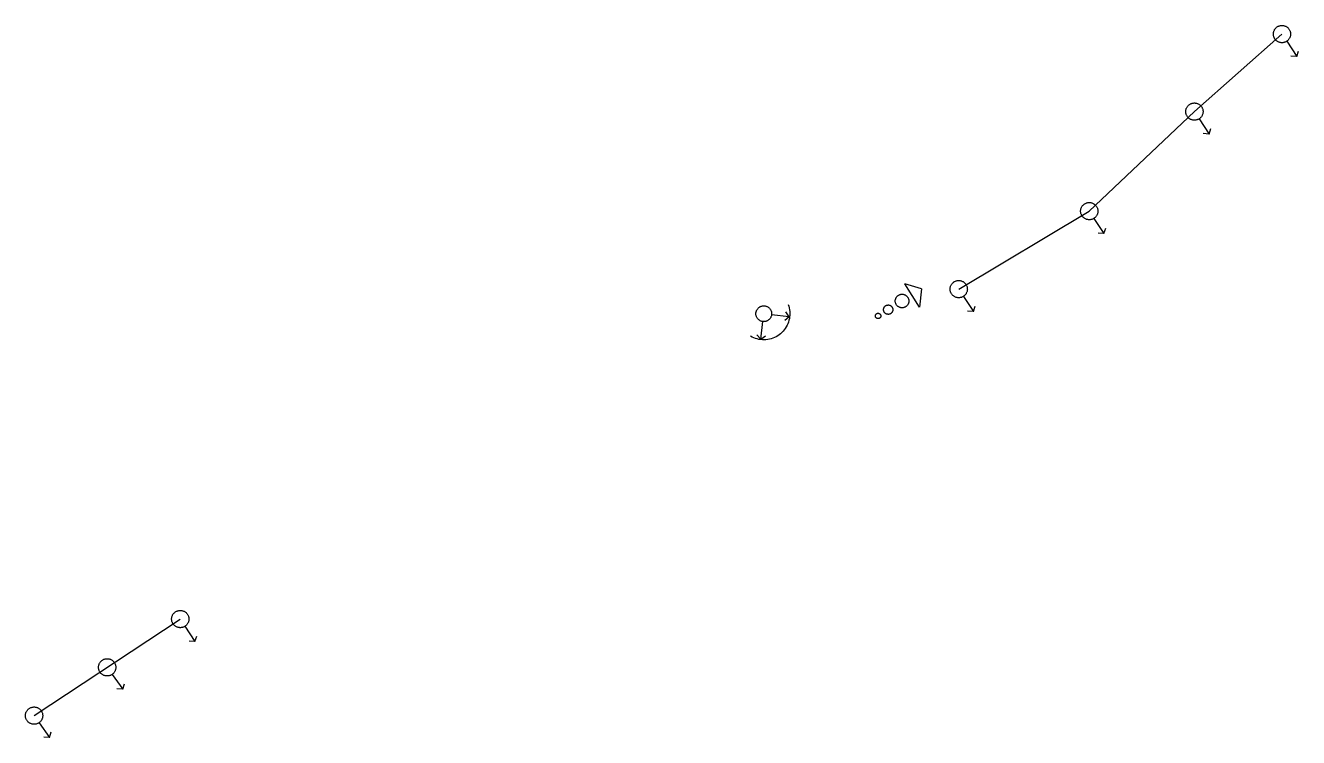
# Model space of a CAD drawing. Header units: inches. Extents: x 1390672 to 1398270, y 354915 to 360781.
# Drawn here: x 1393942.7 to 1394401.9, y 358429 to 358685.8 of the extents above; entities that cross this region are included whole.
import ezdxf

# ---------------------------------------------------------------- set-up
doc = ezdxf.new("R2010")
doc.units = ezdxf.units.IN
doc.header["$MEASUREMENT"] = 0

msp = doc.modelspace()

# ---------------------------------------------------------------- linework, layer by layer
for points in [[(1394399, 358682.7), (1394398.99, 358682.48), (1394398.97, 358682.27), (1394398.93, 358682.05), (1394398.88, 358681.84), (1394398.81, 358681.63), (1394398.73, 358681.43), (1394398.63, 358681.24), (1394398.53, 358681.05), (1394398.4, 358680.87), (1394398.27, 358680.7), (1394398.12, 358680.53), (1394397.97, 358680.38), (1394397.8, 358680.24), (1394397.63, 358680.12), (1394397.44, 358680), (1394397.25, 358679.9), (1394397.05, 358679.81), (1394396.85, 358679.74), (1394396.64, 358679.68), (1394396.42, 358679.63), (1394396.21, 358679.6), (1394395.99, 358679.58), (1394395.77, 358679.58), (1394395.56, 358679.6), (1394395.34, 358679.63), (1394395.13, 358679.68), (1394394.92, 358679.74), (1394394.72, 358679.81), (1394394.52, 358679.9), (1394394.32, 358680), (1394394.14, 358680.12), (1394393.96, 358680.24), (1394393.8, 358680.38), (1394393.64, 358680.53), (1394393.5, 358680.7), (1394393.36, 358680.87), (1394393.24, 358681.05), (1394393.13, 358681.24), (1394393.04, 358681.43), (1394392.95, 358681.63), (1394392.89, 358681.84), (1394392.83, 358682.05), (1394392.8, 358682.27), (1394392.77, 358682.48), (1394392.77, 358682.7), (1394392.77, 358682.92), (1394392.8, 358683.13), (1394392.83, 358683.35), (1394392.89, 358683.56), (1394392.95, 358683.77), (1394393.04, 358683.97), (1394393.13, 358684.16), (1394393.24, 358684.35), (1394393.36, 358684.53), (1394393.5, 358684.7), (1394393.64, 358684.86), (1394393.8, 358685.02), (1394393.96, 358685.16), (1394394.14, 358685.28), (1394394.32, 358685.4), (1394394.52, 358685.5), (1394394.72, 358685.59), (1394394.92, 358685.66), (1394395.13, 358685.72), (1394395.34, 358685.77), (1394395.56, 358685.8), (1394395.77, 358685.81), (1394395.99, 358685.81), (1394396.21, 358685.8), (1394396.42, 358685.77), (1394396.64, 358685.72), (1394396.85, 358685.66), (1394397.05, 358685.59), (1394397.25, 358685.5), (1394397.44, 358685.4), (1394397.63, 358685.28), (1394397.8, 358685.16), (1394397.97, 358685.02), (1394398.12, 358684.86), (1394398.27, 358684.7), (1394398.4, 358684.53), (1394398.53, 358684.35), (1394398.63, 358684.16), (1394398.73, 358683.97), (1394398.81, 358683.77), (1394398.88, 358683.56), (1394398.93, 358683.35), (1394398.97, 358683.13), (1394398.99, 358682.92), (1394399, 358682.7)], [(1394399, 358682.7), (1394398.99, 358682.48), (1394398.97, 358682.27), (1394398.93, 358682.05), (1394398.88, 358681.84), (1394398.81, 358681.63), (1394398.73, 358681.43), (1394398.63, 358681.24), (1394398.53, 358681.05), (1394398.4, 358680.87), (1394398.27, 358680.7), (1394398.12, 358680.53), (1394397.97, 358680.38), (1394397.8, 358680.24), (1394397.63, 358680.12), (1394397.44, 358680), (1394397.25, 358679.9), (1394397.05, 358679.81), (1394396.85, 358679.74), (1394396.64, 358679.68), (1394396.42, 358679.63), (1394396.21, 358679.6), (1394395.99, 358679.58), (1394395.77, 358679.58), (1394395.56, 358679.6), (1394395.34, 358679.63), (1394395.13, 358679.68), (1394394.92, 358679.74), (1394394.72, 358679.81), (1394394.52, 358679.9), (1394394.32, 358680), (1394394.14, 358680.12), (1394393.96, 358680.24), (1394393.8, 358680.38), (1394393.64, 358680.53), (1394393.5, 358680.7), (1394393.36, 358680.87), (1394393.24, 358681.05), (1394393.13, 358681.24), (1394393.04, 358681.43), (1394392.95, 358681.63), (1394392.89, 358681.84), (1394392.83, 358682.05), (1394392.8, 358682.27), (1394392.77, 358682.48), (1394392.77, 358682.7), (1394392.77, 358682.92), (1394392.8, 358683.13), (1394392.83, 358683.35), (1394392.89, 358683.56), (1394392.95, 358683.77), (1394393.04, 358683.97), (1394393.13, 358684.16), (1394393.24, 358684.35), (1394393.36, 358684.53), (1394393.5, 358684.7), (1394393.64, 358684.86), (1394393.8, 358685.02), (1394393.96, 358685.16), (1394394.14, 358685.28), (1394394.32, 358685.4), (1394394.52, 358685.5), (1394394.72, 358685.59), (1394394.92, 358685.66), (1394395.13, 358685.72), (1394395.34, 358685.77), (1394395.56, 358685.8), (1394395.77, 358685.81), (1394395.99, 358685.81), (1394396.21, 358685.8), (1394396.42, 358685.77), (1394396.64, 358685.72), (1394396.85, 358685.66), (1394397.05, 358685.59), (1394397.25, 358685.5), (1394397.44, 358685.4), (1394397.63, 358685.28), (1394397.8, 358685.16), (1394397.97, 358685.02), (1394398.12, 358684.86), (1394398.27, 358684.7), (1394398.4, 358684.53), (1394398.53, 358684.35), (1394398.63, 358684.16), (1394398.73, 358683.97), (1394398.81, 358683.77), (1394398.88, 358683.56), (1394398.93, 358683.35), (1394398.97, 358683.13), (1394398.99, 358682.92), (1394399, 358682.7)], [(1394279.29, 358590.7), (1394326.37, 358618.84), (1394364.29, 358654.74), (1394395.88, 358682.7)], [(1394279.29, 358590.7), (1394326.37, 358618.84), (1394364.29, 358654.74), (1394395.88, 358682.7)], [(1394397.58, 358680.09), (1394401.18, 358674.59)], [(1394397.58, 358680.09), (1394401.18, 358674.59)], [(1394401.18, 358674.59), (1394401.85, 358676.59)], [(1394401.18, 358674.59), (1394401.85, 358676.59)], [(1394401.18, 358674.59), (1394399.08, 358674.77)], [(1394401.18, 358674.59), (1394399.08, 358674.77)], [(1394367.41, 358654.74), (1394367.4, 358654.52), (1394367.38, 358654.31), (1394367.34, 358654.09), (1394367.29, 358653.88), (1394367.22, 358653.68), (1394367.14, 358653.47), (1394367.04, 358653.28), (1394366.93, 358653.09), (1394366.81, 358652.91), (1394366.68, 358652.74), (1394366.53, 358652.58), (1394366.37, 358652.43), (1394366.21, 358652.29), (1394366.03, 358652.16), (1394365.85, 358652.04), (1394365.66, 358651.94), (1394365.46, 358651.85), (1394365.25, 358651.78), (1394365.04, 358651.72), (1394364.83, 358651.67), (1394364.62, 358651.64), (1394364.4, 358651.63), (1394364.18, 358651.63), (1394363.96, 358651.64), (1394363.75, 358651.67), (1394363.54, 358651.72), (1394363.33, 358651.78), (1394363.12, 358651.85), (1394362.92, 358651.94), (1394362.73, 358652.04), (1394362.55, 358652.16), (1394362.37, 358652.29), (1394362.2, 358652.43), (1394362.05, 358652.58), (1394361.9, 358652.74), (1394361.77, 358652.91), (1394361.65, 358653.09), (1394361.54, 358653.28), (1394361.44, 358653.47), (1394361.36, 358653.68), (1394361.29, 358653.88), (1394361.24, 358654.09), (1394361.2, 358654.31), (1394361.18, 358654.52), (1394361.17, 358654.74), (1394361.18, 358654.96), (1394361.2, 358655.18), (1394361.24, 358655.39), (1394361.29, 358655.6), (1394361.36, 358655.81), (1394361.44, 358656.01), (1394361.54, 358656.2), (1394361.65, 358656.39), (1394361.77, 358656.57), (1394361.9, 358656.74), (1394362.05, 358656.91), (1394362.2, 358657.06), (1394362.37, 358657.2), (1394362.55, 358657.33), (1394362.73, 358657.44), (1394362.92, 358657.54), (1394363.12, 358657.63), (1394363.33, 358657.71), (1394363.54, 358657.77), (1394363.75, 358657.81), (1394363.96, 358657.84), (1394364.18, 358657.86), (1394364.4, 358657.86), (1394364.62, 358657.84), (1394364.83, 358657.81), (1394365.04, 358657.77), (1394365.25, 358657.71), (1394365.46, 358657.63), (1394365.66, 358657.54), (1394365.85, 358657.44), (1394366.03, 358657.33), (1394366.21, 358657.2), (1394366.37, 358657.06), (1394366.53, 358656.91), (1394366.68, 358656.74), (1394366.81, 358656.57), (1394366.93, 358656.39), (1394367.04, 358656.2), (1394367.14, 358656.01), (1394367.22, 358655.81), (1394367.29, 358655.6), (1394367.34, 358655.39), (1394367.38, 358655.18), (1394367.4, 358654.96), (1394367.41, 358654.74)], [(1394367.41, 358654.74), (1394367.4, 358654.52), (1394367.38, 358654.31), (1394367.34, 358654.09), (1394367.29, 358653.88), (1394367.22, 358653.68), (1394367.14, 358653.47), (1394367.04, 358653.28), (1394366.93, 358653.09), (1394366.81, 358652.91), (1394366.68, 358652.74), (1394366.53, 358652.58), (1394366.37, 358652.43), (1394366.21, 358652.29), (1394366.03, 358652.16), (1394365.85, 358652.04), (1394365.66, 358651.94), (1394365.46, 358651.85), (1394365.25, 358651.78), (1394365.04, 358651.72), (1394364.83, 358651.67), (1394364.62, 358651.64), (1394364.4, 358651.63), (1394364.18, 358651.63), (1394363.96, 358651.64), (1394363.75, 358651.67), (1394363.54, 358651.72), (1394363.33, 358651.78), (1394363.12, 358651.85), (1394362.92, 358651.94), (1394362.73, 358652.04), (1394362.55, 358652.16), (1394362.37, 358652.29), (1394362.2, 358652.43), (1394362.05, 358652.58), (1394361.9, 358652.74), (1394361.77, 358652.91), (1394361.65, 358653.09), (1394361.54, 358653.28), (1394361.44, 358653.47), (1394361.36, 358653.68), (1394361.29, 358653.88), (1394361.24, 358654.09), (1394361.2, 358654.31), (1394361.18, 358654.52), (1394361.17, 358654.74), (1394361.18, 358654.96), (1394361.2, 358655.18), (1394361.24, 358655.39), (1394361.29, 358655.6), (1394361.36, 358655.81), (1394361.44, 358656.01), (1394361.54, 358656.2), (1394361.65, 358656.39), (1394361.77, 358656.57), (1394361.9, 358656.74), (1394362.05, 358656.91), (1394362.2, 358657.06), (1394362.37, 358657.2), (1394362.55, 358657.33), (1394362.73, 358657.44), (1394362.92, 358657.54), (1394363.12, 358657.63), (1394363.33, 358657.71), (1394363.54, 358657.77), (1394363.75, 358657.81), (1394363.96, 358657.84), (1394364.18, 358657.86), (1394364.4, 358657.86), (1394364.62, 358657.84), (1394364.83, 358657.81), (1394365.04, 358657.77), (1394365.25, 358657.71), (1394365.46, 358657.63), (1394365.66, 358657.54), (1394365.85, 358657.44), (1394366.03, 358657.33), (1394366.21, 358657.2), (1394366.37, 358657.06), (1394366.53, 358656.91), (1394366.68, 358656.74), (1394366.81, 358656.57), (1394366.93, 358656.39), (1394367.04, 358656.2), (1394367.14, 358656.01), (1394367.22, 358655.81), (1394367.29, 358655.6), (1394367.34, 358655.39), (1394367.38, 358655.18), (1394367.4, 358654.96), (1394367.41, 358654.74)], [(1394365.99, 358652.13), (1394369.59, 358646.63)], [(1394365.99, 358652.13), (1394369.59, 358646.63)], [(1394369.59, 358646.63), (1394370.26, 358648.63)], [(1394369.59, 358646.63), (1394370.26, 358648.63)], [(1394369.59, 358646.63), (1394367.49, 358646.81)], [(1394369.59, 358646.63), (1394367.49, 358646.81)], [(1394329.49, 358618.84), (1394329.48, 358618.62), (1394329.46, 358618.4), (1394329.42, 358618.19), (1394329.37, 358617.98), (1394329.3, 358617.77), (1394329.22, 358617.57), (1394329.12, 358617.37), (1394329.01, 358617.18), (1394328.89, 358617), (1394328.76, 358616.83), (1394328.61, 358616.67), (1394328.46, 358616.52), (1394328.29, 358616.38), (1394328.11, 358616.25), (1394327.93, 358616.14), (1394327.74, 358616.03), (1394327.54, 358615.95), (1394327.33, 358615.87), (1394327.13, 358615.81), (1394326.91, 358615.77), (1394326.7, 358615.74), (1394326.48, 358615.72), (1394326.26, 358615.72), (1394326.05, 358615.74), (1394325.83, 358615.77), (1394325.62, 358615.81), (1394325.41, 358615.87), (1394325.2, 358615.95), (1394325, 358616.03), (1394324.81, 358616.14), (1394324.63, 358616.25), (1394324.45, 358616.38), (1394324.29, 358616.52), (1394324.13, 358616.67), (1394323.98, 358616.83), (1394323.85, 358617), (1394323.73, 358617.18), (1394323.62, 358617.37), (1394323.52, 358617.57), (1394323.44, 358617.77), (1394323.38, 358617.98), (1394323.32, 358618.19), (1394323.28, 358618.4), (1394323.26, 358618.62), (1394323.25, 358618.84), (1394323.26, 358619.05), (1394323.28, 358619.27), (1394323.32, 358619.48), (1394323.38, 358619.69), (1394323.44, 358619.9), (1394323.52, 358620.1), (1394323.62, 358620.3), (1394323.73, 358620.49), (1394323.85, 358620.67), (1394323.98, 358620.84), (1394324.13, 358621), (1394324.29, 358621.15), (1394324.45, 358621.29), (1394324.63, 358621.42), (1394324.81, 358621.53), (1394325, 358621.64), (1394325.2, 358621.73), (1394325.41, 358621.8), (1394325.62, 358621.86), (1394325.83, 358621.91), (1394326.05, 358621.94), (1394326.26, 358621.95), (1394326.48, 358621.95), (1394326.7, 358621.94), (1394326.91, 358621.91), (1394327.13, 358621.86), (1394327.33, 358621.8), (1394327.54, 358621.73), (1394327.74, 358621.64), (1394327.93, 358621.53), (1394328.11, 358621.42), (1394328.29, 358621.29), (1394328.46, 358621.15), (1394328.61, 358621), (1394328.76, 358620.84), (1394328.89, 358620.67), (1394329.01, 358620.49), (1394329.12, 358620.3), (1394329.22, 358620.1), (1394329.3, 358619.9), (1394329.37, 358619.69), (1394329.42, 358619.48), (1394329.46, 358619.27), (1394329.48, 358619.05), (1394329.49, 358618.84)], [(1394329.49, 358618.84), (1394329.48, 358618.62), (1394329.46, 358618.4), (1394329.42, 358618.19), (1394329.37, 358617.98), (1394329.3, 358617.77), (1394329.22, 358617.57), (1394329.12, 358617.37), (1394329.01, 358617.18), (1394328.89, 358617), (1394328.76, 358616.83), (1394328.61, 358616.67), (1394328.46, 358616.52), (1394328.29, 358616.38), (1394328.11, 358616.25), (1394327.93, 358616.14), (1394327.74, 358616.03), (1394327.54, 358615.95), (1394327.33, 358615.87), (1394327.13, 358615.81), (1394326.91, 358615.77), (1394326.7, 358615.74), (1394326.48, 358615.72), (1394326.26, 358615.72), (1394326.05, 358615.74), (1394325.83, 358615.77), (1394325.62, 358615.81), (1394325.41, 358615.87), (1394325.2, 358615.95), (1394325, 358616.03), (1394324.81, 358616.14), (1394324.63, 358616.25), (1394324.45, 358616.38), (1394324.29, 358616.52), (1394324.13, 358616.67), (1394323.98, 358616.83), (1394323.85, 358617), (1394323.73, 358617.18), (1394323.62, 358617.37), (1394323.52, 358617.57), (1394323.44, 358617.77), (1394323.38, 358617.98), (1394323.32, 358618.19), (1394323.28, 358618.4), (1394323.26, 358618.62), (1394323.25, 358618.84), (1394323.26, 358619.05), (1394323.28, 358619.27), (1394323.32, 358619.48), (1394323.38, 358619.69), (1394323.44, 358619.9), (1394323.52, 358620.1), (1394323.62, 358620.3), (1394323.73, 358620.49), (1394323.85, 358620.67), (1394323.98, 358620.84), (1394324.13, 358621), (1394324.29, 358621.15), (1394324.45, 358621.29), (1394324.63, 358621.42), (1394324.81, 358621.53), (1394325, 358621.64), (1394325.2, 358621.73), (1394325.41, 358621.8), (1394325.62, 358621.86), (1394325.83, 358621.91), (1394326.05, 358621.94), (1394326.26, 358621.95), (1394326.48, 358621.95), (1394326.7, 358621.94), (1394326.91, 358621.91), (1394327.13, 358621.86), (1394327.33, 358621.8), (1394327.54, 358621.73), (1394327.74, 358621.64), (1394327.93, 358621.53), (1394328.11, 358621.42), (1394328.29, 358621.29), (1394328.46, 358621.15), (1394328.61, 358621), (1394328.76, 358620.84), (1394328.89, 358620.67), (1394329.01, 358620.49), (1394329.12, 358620.3), (1394329.22, 358620.1), (1394329.3, 358619.9), (1394329.37, 358619.69), (1394329.42, 358619.48), (1394329.46, 358619.27), (1394329.48, 358619.05), (1394329.49, 358618.84)], [(1394328.07, 358616.22), (1394331.67, 358610.72)], [(1394328.07, 358616.22), (1394331.67, 358610.72)], [(1394331.67, 358610.72), (1394332.34, 358612.72)], [(1394331.67, 358610.72), (1394332.34, 358612.72)], [(1394331.67, 358610.72), (1394329.57, 358610.91)], [(1394331.67, 358610.72), (1394329.57, 358610.91)], [(1394282.41, 358590.7), (1394282.4, 358590.48), (1394282.38, 358590.27), (1394282.34, 358590.05), (1394282.29, 358589.84), (1394282.22, 358589.63), (1394282.14, 358589.43), (1394282.04, 358589.24), (1394281.93, 358589.05), (1394281.81, 358588.87), (1394281.68, 358588.7), (1394281.53, 358588.53), (1394281.38, 358588.38), (1394281.21, 358588.24), (1394281.03, 358588.12), (1394280.85, 358588), (1394280.66, 358587.9), (1394280.46, 358587.81), (1394280.25, 358587.73), (1394280.05, 358587.67), (1394279.83, 358587.63), (1394279.62, 358587.6), (1394279.4, 358587.58), (1394279.18, 358587.58), (1394278.97, 358587.6), (1394278.75, 358587.63), (1394278.54, 358587.67), (1394278.33, 358587.73), (1394278.12, 358587.81), (1394277.93, 358587.9), (1394277.73, 358588), (1394277.55, 358588.12), (1394277.37, 358588.24), (1394277.21, 358588.38), (1394277.05, 358588.53), (1394276.9, 358588.7), (1394276.77, 358588.87), (1394276.65, 358589.05), (1394276.54, 358589.24), (1394276.44, 358589.43), (1394276.36, 358589.63), (1394276.3, 358589.84), (1394276.24, 358590.05), (1394276.21, 358590.27), (1394276.18, 358590.48), (1394276.17, 358590.7), (1394276.18, 358590.92), (1394276.21, 358591.13), (1394276.24, 358591.35), (1394276.3, 358591.56), (1394276.36, 358591.76), (1394276.44, 358591.97), (1394276.54, 358592.16), (1394276.65, 358592.35), (1394276.77, 358592.53), (1394276.9, 358592.7), (1394277.05, 358592.86), (1394277.21, 358593.01), (1394277.37, 358593.15), (1394277.55, 358593.28), (1394277.73, 358593.4), (1394277.93, 358593.5), (1394278.12, 358593.59), (1394278.33, 358593.66), (1394278.54, 358593.72), (1394278.75, 358593.77), (1394278.97, 358593.8), (1394279.18, 358593.81), (1394279.4, 358593.81), (1394279.62, 358593.8), (1394279.83, 358593.77), (1394280.05, 358593.72), (1394280.25, 358593.66), (1394280.46, 358593.59), (1394280.66, 358593.5), (1394280.85, 358593.4), (1394281.03, 358593.28), (1394281.21, 358593.15), (1394281.38, 358593.01), (1394281.53, 358592.86), (1394281.68, 358592.7), (1394281.81, 358592.53), (1394281.93, 358592.35), (1394282.04, 358592.16), (1394282.14, 358591.97), (1394282.22, 358591.76), (1394282.29, 358591.56), (1394282.34, 358591.35), (1394282.38, 358591.13), (1394282.4, 358590.92), (1394282.41, 358590.7)], [(1394282.41, 358590.7), (1394282.4, 358590.48), (1394282.38, 358590.27), (1394282.34, 358590.05), (1394282.29, 358589.84), (1394282.22, 358589.63), (1394282.14, 358589.43), (1394282.04, 358589.24), (1394281.93, 358589.05), (1394281.81, 358588.87), (1394281.68, 358588.7), (1394281.53, 358588.53), (1394281.38, 358588.38), (1394281.21, 358588.24), (1394281.03, 358588.12), (1394280.85, 358588), (1394280.66, 358587.9), (1394280.46, 358587.81), (1394280.25, 358587.73), (1394280.05, 358587.67), (1394279.83, 358587.63), (1394279.62, 358587.6), (1394279.4, 358587.58), (1394279.18, 358587.58), (1394278.97, 358587.6), (1394278.75, 358587.63), (1394278.54, 358587.67), (1394278.33, 358587.73), (1394278.12, 358587.81), (1394277.93, 358587.9), (1394277.73, 358588), (1394277.55, 358588.12), (1394277.37, 358588.24), (1394277.21, 358588.38), (1394277.05, 358588.53), (1394276.9, 358588.7), (1394276.77, 358588.87), (1394276.65, 358589.05), (1394276.54, 358589.24), (1394276.44, 358589.43), (1394276.36, 358589.63), (1394276.3, 358589.84), (1394276.24, 358590.05), (1394276.21, 358590.27), (1394276.18, 358590.48), (1394276.17, 358590.7), (1394276.18, 358590.92), (1394276.21, 358591.13), (1394276.24, 358591.35), (1394276.3, 358591.56), (1394276.36, 358591.76), (1394276.44, 358591.97), (1394276.54, 358592.16), (1394276.65, 358592.35), (1394276.77, 358592.53), (1394276.9, 358592.7), (1394277.05, 358592.86), (1394277.21, 358593.01), (1394277.37, 358593.15), (1394277.55, 358593.28), (1394277.73, 358593.4), (1394277.93, 358593.5), (1394278.12, 358593.59), (1394278.33, 358593.66), (1394278.54, 358593.72), (1394278.75, 358593.77), (1394278.97, 358593.8), (1394279.18, 358593.81), (1394279.4, 358593.81), (1394279.62, 358593.8), (1394279.83, 358593.77), (1394280.05, 358593.72), (1394280.25, 358593.66), (1394280.46, 358593.59), (1394280.66, 358593.5), (1394280.85, 358593.4), (1394281.03, 358593.28), (1394281.21, 358593.15), (1394281.38, 358593.01), (1394281.53, 358592.86), (1394281.68, 358592.7), (1394281.81, 358592.53), (1394281.93, 358592.35), (1394282.04, 358592.16), (1394282.14, 358591.97), (1394282.22, 358591.76), (1394282.29, 358591.56), (1394282.34, 358591.35), (1394282.38, 358591.13), (1394282.4, 358590.92), (1394282.41, 358590.7)], [(1394261.31, 358586.41), (1394261.31, 358586.24), (1394261.29, 358586.07), (1394261.26, 358585.9), (1394261.22, 358585.74), (1394261.16, 358585.57), (1394261.1, 358585.42), (1394261.03, 358585.26), (1394260.94, 358585.11), (1394260.84, 358584.97), (1394260.74, 358584.84), (1394260.62, 358584.71), (1394260.5, 358584.59), (1394260.37, 358584.48), (1394260.23, 358584.38), (1394260.09, 358584.29), (1394259.94, 358584.21), (1394259.78, 358584.14), (1394259.62, 358584.08), (1394259.45, 358584.03), (1394259.29, 358584), (1394259.12, 358583.98), (1394258.95, 358583.96), (1394258.78, 358583.96), (1394258.61, 358583.98), (1394258.44, 358584), (1394258.27, 358584.03), (1394258.1, 358584.08), (1394257.94, 358584.14), (1394257.79, 358584.21), (1394257.64, 358584.29), (1394257.49, 358584.38), (1394257.35, 358584.48), (1394257.22, 358584.59), (1394257.1, 358584.71), (1394256.98, 358584.84), (1394256.88, 358584.97), (1394256.78, 358585.11), (1394256.7, 358585.26), (1394256.62, 358585.42), (1394256.56, 358585.57), (1394256.51, 358585.74), (1394256.46, 358585.9), (1394256.43, 358586.07), (1394256.42, 358586.24), (1394256.41, 358586.41), (1394256.42, 358586.58), (1394256.43, 358586.75), (1394256.46, 358586.92), (1394256.51, 358587.09), (1394256.56, 358587.25), (1394256.62, 358587.41), (1394256.7, 358587.56), (1394256.78, 358587.71), (1394256.88, 358587.85), (1394256.98, 358587.99), (1394257.1, 358588.12), (1394257.22, 358588.23), (1394257.35, 358588.34), (1394257.49, 358588.44), (1394257.64, 358588.54), (1394257.79, 358588.62), (1394257.94, 358588.69), (1394258.1, 358588.74), (1394258.27, 358588.79), (1394258.44, 358588.83), (1394258.61, 358588.85), (1394258.78, 358588.86), (1394258.95, 358588.86), (1394259.12, 358588.85), (1394259.29, 358588.83), (1394259.45, 358588.79), (1394259.62, 358588.74), (1394259.78, 358588.69), (1394259.94, 358588.62), (1394260.09, 358588.54), (1394260.23, 358588.44), (1394260.37, 358588.34), (1394260.5, 358588.23), (1394260.62, 358588.12), (1394260.74, 358587.99), (1394260.84, 358587.85), (1394260.94, 358587.71), (1394261.03, 358587.56), (1394261.1, 358587.41), (1394261.16, 358587.25), (1394261.22, 358587.09), (1394261.26, 358586.92), (1394261.29, 358586.75), (1394261.31, 358586.58), (1394261.31, 358586.41)], [(1394265.11, 358584.24), (1394259.87, 358592.64)], [(1394265.91, 358590.81), (1394259.87, 358592.64)], [(1394265.91, 358590.81), (1394265.11, 358584.24)], [(1394217.78, 358585.14), (1394217.98, 358584.54), (1394218.15, 358583.91), (1394218.27, 358583.28), (1394218.35, 358582.64), (1394218.38, 358582), (1394218.37, 358581.36), (1394218.32, 358580.72), (1394218.22, 358580.08), (1394218.08, 358579.45), (1394217.9, 358578.83), (1394217.67, 358578.23), (1394217.41, 358577.65), (1394217.1, 358577.08), (1394216.76, 358576.54), (1394216.38, 358576.02), (1394215.96, 358575.52), (1394215.52, 358575.06), (1394215.04, 358574.63), (1394214.53, 358574.23), (1394214, 358573.87), (1394213.45, 358573.55), (1394212.87, 358573.26), (1394212.27, 358573.01), (1394211.66, 358572.81), (1394211.04, 358572.65), (1394210.41, 358572.53), (1394209.77, 358572.45), (1394209.13, 358572.42), (1394208.48, 358572.43), (1394207.84, 358572.49), (1394207.21, 358572.59), (1394206.58, 358572.73), (1394205.96, 358572.91), (1394205.36, 358573.14), (1394204.78, 358573.41), (1394204.21, 358573.72)], [(1394211.83, 358581.82), (1394211.82, 358581.62), (1394211.8, 358581.42), (1394211.77, 358581.23), (1394211.72, 358581.04), (1394211.66, 358580.85), (1394211.58, 358580.66), (1394211.49, 358580.48), (1394211.39, 358580.31), (1394211.28, 358580.15), (1394211.16, 358579.99), (1394211.03, 358579.84), (1394210.89, 358579.7), (1394210.73, 358579.58), (1394210.57, 358579.46), (1394210.4, 358579.36), (1394210.23, 358579.26), (1394210.05, 358579.18), (1394209.86, 358579.11), (1394209.67, 358579.06), (1394209.47, 358579.02), (1394209.28, 358578.99), (1394209.08, 358578.98), (1394208.88, 358578.98), (1394208.68, 358578.99), (1394208.49, 358579.02), (1394208.29, 358579.06), (1394208.1, 358579.11), (1394207.91, 358579.18), (1394207.73, 358579.26), (1394207.56, 358579.36), (1394207.39, 358579.46), (1394207.23, 358579.58), (1394207.08, 358579.7), (1394206.93, 358579.84), (1394206.8, 358579.99), (1394206.68, 358580.15), (1394206.57, 358580.31), (1394206.47, 358580.48), (1394206.38, 358580.66), (1394206.31, 358580.85), (1394206.24, 358581.04), (1394206.2, 358581.23), (1394206.16, 358581.42), (1394206.14, 358581.62), (1394206.13, 358581.82), (1394206.14, 358582.02), (1394206.16, 358582.22), (1394206.2, 358582.41), (1394206.24, 358582.61), (1394206.31, 358582.79), (1394206.38, 358582.98), (1394206.47, 358583.16), (1394206.57, 358583.33), (1394206.68, 358583.49), (1394206.8, 358583.65), (1394206.93, 358583.8), (1394207.08, 358583.94), (1394207.23, 358584.06), (1394207.39, 358584.18), (1394207.56, 358584.29), (1394207.73, 358584.38), (1394207.91, 358584.46), (1394208.1, 358584.53), (1394208.29, 358584.58), (1394208.49, 358584.62), (1394208.68, 358584.65), (1394208.88, 358584.67), (1394209.08, 358584.67), (1394209.28, 358584.65), (1394209.47, 358584.62), (1394209.67, 358584.58), (1394209.86, 358584.53), (1394210.05, 358584.46), (1394210.23, 358584.38), (1394210.4, 358584.29), (1394210.57, 358584.18), (1394210.73, 358584.06), (1394210.89, 358583.94), (1394211.03, 358583.8), (1394211.16, 358583.65), (1394211.28, 358583.49), (1394211.39, 358583.33), (1394211.49, 358583.16), (1394211.58, 358582.98), (1394211.66, 358582.79), (1394211.72, 358582.61), (1394211.77, 358582.41), (1394211.8, 358582.22), (1394211.82, 358582.02), (1394211.83, 358581.82)], [(1394255.55, 358583.3), (1394255.54, 358583.18), (1394255.53, 358583.06), (1394255.51, 358582.94), (1394255.48, 358582.83), (1394255.45, 358582.72), (1394255.4, 358582.61), (1394255.35, 358582.5), (1394255.29, 358582.4), (1394255.23, 358582.3), (1394255.15, 358582.21), (1394255.08, 358582.12), (1394254.99, 358582.04), (1394254.9, 358581.97), (1394254.8, 358581.9), (1394254.71, 358581.83), (1394254.6, 358581.78), (1394254.49, 358581.73), (1394254.38, 358581.69), (1394254.27, 358581.66), (1394254.15, 358581.63), (1394254.04, 358581.62), (1394253.92, 358581.61), (1394253.8, 358581.61), (1394253.69, 358581.62), (1394253.57, 358581.63), (1394253.45, 358581.66), (1394253.34, 358581.69), (1394253.23, 358581.73), (1394253.12, 358581.78), (1394253.02, 358581.83), (1394252.92, 358581.9), (1394252.82, 358581.97), (1394252.73, 358582.04), (1394252.65, 358582.12), (1394252.57, 358582.21), (1394252.5, 358582.3), (1394252.43, 358582.4), (1394252.37, 358582.5), (1394252.32, 358582.61), (1394252.28, 358582.72), (1394252.24, 358582.83), (1394252.21, 358582.94), (1394252.19, 358583.06), (1394252.18, 358583.18), (1394252.17, 358583.3), (1394252.18, 358583.41), (1394252.19, 358583.53), (1394252.21, 358583.65), (1394252.24, 358583.76), (1394252.28, 358583.87), (1394252.32, 358583.98), (1394252.37, 358584.09), (1394252.43, 358584.19), (1394252.5, 358584.29), (1394252.57, 358584.38), (1394252.65, 358584.47), (1394252.73, 358584.55), (1394252.82, 358584.62), (1394252.92, 358584.69), (1394253.02, 358584.76), (1394253.12, 358584.81), (1394253.23, 358584.86), (1394253.34, 358584.9), (1394253.45, 358584.93), (1394253.57, 358584.96), (1394253.69, 358584.97), (1394253.8, 358584.98), (1394253.92, 358584.98), (1394254.04, 358584.97), (1394254.15, 358584.96), (1394254.27, 358584.93), (1394254.38, 358584.9), (1394254.49, 358584.86), (1394254.6, 358584.81), (1394254.71, 358584.76), (1394254.8, 358584.69), (1394254.9, 358584.62), (1394254.99, 358584.55), (1394255.08, 358584.47), (1394255.15, 358584.38), (1394255.23, 358584.29), (1394255.29, 358584.19), (1394255.35, 358584.09), (1394255.4, 358583.98), (1394255.45, 358583.87), (1394255.48, 358583.76), (1394255.51, 358583.65), (1394255.53, 358583.53), (1394255.54, 358583.41), (1394255.55, 358583.3)], [(1394280.99, 358588.09), (1394284.59, 358582.59)], [(1394280.99, 358588.09), (1394284.59, 358582.59)], [(1394284.59, 358582.59), (1394285.26, 358584.59)], [(1394284.59, 358582.59), (1394285.26, 358584.59)], [(1394218.17, 358580.73), (1394211.81, 358581.48)], [(1394218.17, 358580.73), (1394216.54, 358579.34)], [(1394218.17, 358580.73), (1394216.91, 358582.46)], [(1394251.21, 358581.03), (1394251.2, 358580.96), (1394251.2, 358580.89), (1394251.18, 358580.83), (1394251.17, 358580.76), (1394251.15, 358580.69), (1394251.12, 358580.63), (1394251.09, 358580.57), (1394251.06, 358580.51), (1394251.02, 358580.45), (1394250.98, 358580.4), (1394250.93, 358580.35), (1394250.88, 358580.3), (1394250.83, 358580.26), (1394250.78, 358580.22), (1394250.72, 358580.18), (1394250.66, 358580.15), (1394250.59, 358580.12), (1394250.53, 358580.1), (1394250.46, 358580.08), (1394250.4, 358580.07), (1394250.33, 358580.06), (1394250.26, 358580.05), (1394250.19, 358580.05), (1394250.13, 358580.06), (1394250.06, 358580.07), (1394249.99, 358580.08), (1394249.93, 358580.1), (1394249.86, 358580.12), (1394249.8, 358580.15), (1394249.74, 358580.18), (1394249.68, 358580.22), (1394249.63, 358580.26), (1394249.57, 358580.3), (1394249.53, 358580.35), (1394249.48, 358580.4), (1394249.44, 358580.45), (1394249.4, 358580.51), (1394249.37, 358580.57), (1394249.34, 358580.63), (1394249.31, 358580.69), (1394249.29, 358580.76), (1394249.27, 358580.83), (1394249.26, 358580.89), (1394249.25, 358580.96), (1394249.25, 358581.03), (1394249.25, 358581.1), (1394249.26, 358581.17), (1394249.27, 358581.23), (1394249.29, 358581.3), (1394249.31, 358581.36), (1394249.34, 358581.43), (1394249.37, 358581.49), (1394249.4, 358581.55), (1394249.44, 358581.6), (1394249.48, 358581.66), (1394249.53, 358581.71), (1394249.57, 358581.76), (1394249.63, 358581.8), (1394249.68, 358581.84), (1394249.74, 358581.88), (1394249.8, 358581.91), (1394249.86, 358581.94), (1394249.93, 358581.96), (1394249.99, 358581.98), (1394250.06, 358581.99), (1394250.13, 358582), (1394250.19, 358582.01), (1394250.26, 358582.01), (1394250.33, 358582), (1394250.4, 358581.99), (1394250.46, 358581.98), (1394250.53, 358581.96), (1394250.59, 358581.94), (1394250.66, 358581.91), (1394250.72, 358581.88), (1394250.78, 358581.84), (1394250.83, 358581.8), (1394250.88, 358581.76), (1394250.93, 358581.71), (1394250.98, 358581.66), (1394251.02, 358581.6), (1394251.06, 358581.55), (1394251.09, 358581.49), (1394251.12, 358581.43), (1394251.15, 358581.36), (1394251.17, 358581.3), (1394251.18, 358581.23), (1394251.2, 358581.17), (1394251.2, 358581.1), (1394251.21, 358581.03)], [(1394284.59, 358582.59), (1394282.49, 358582.77)], [(1394284.59, 358582.59), (1394282.49, 358582.77)], [(1394207.89, 358572.63), (1394208.64, 358578.99)], [(1394207.89, 358572.63), (1394206.5, 358574.26)], [(1394207.89, 358572.63), (1394209.62, 358573.89)], [(1394001.65, 358471.69), (1394001.64, 358471.48), (1394001.62, 358471.26), (1394001.58, 358471.04), (1394001.53, 358470.83), (1394001.46, 358470.63), (1394001.38, 358470.43), (1394001.28, 358470.23), (1394001.18, 358470.04), (1394001.05, 358469.86), (1394000.92, 358469.69), (1394000.78, 358469.53), (1394000.62, 358469.38), (1394000.45, 358469.24), (1394000.28, 358469.11), (1394000.09, 358468.99), (1393999.9, 358468.89), (1393999.7, 358468.8), (1393999.5, 358468.73), (1393999.29, 358468.67), (1393999.07, 358468.62), (1393998.86, 358468.59), (1393998.64, 358468.58), (1393998.42, 358468.58), (1393998.21, 358468.59), (1393997.99, 358468.62), (1393997.78, 358468.67), (1393997.57, 358468.73), (1393997.37, 358468.8), (1393997.17, 358468.89), (1393996.97, 358468.99), (1393996.79, 358469.11), (1393996.61, 358469.24), (1393996.45, 358469.38), (1393996.29, 358469.53), (1393996.15, 358469.69), (1393996.01, 358469.86), (1393995.89, 358470.04), (1393995.78, 358470.23), (1393995.69, 358470.43), (1393995.6, 358470.63), (1393995.54, 358470.83), (1393995.48, 358471.04), (1393995.45, 358471.26), (1393995.42, 358471.48), (1393995.42, 358471.69), (1393995.42, 358471.91), (1393995.45, 358472.13), (1393995.48, 358472.34), (1393995.54, 358472.55), (1393995.6, 358472.76), (1393995.69, 358472.96), (1393995.78, 358473.16), (1393995.89, 358473.34), (1393996.01, 358473.52), (1393996.15, 358473.7), (1393996.29, 358473.86), (1393996.45, 358474.01), (1393996.61, 358474.15), (1393996.79, 358474.28), (1393996.97, 358474.39), (1393997.17, 358474.49), (1393997.37, 358474.58), (1393997.57, 358474.66), (1393997.78, 358474.72), (1393997.99, 358474.76), (1393998.21, 358474.79), (1393998.42, 358474.81), (1393998.64, 358474.81), (1393998.86, 358474.79), (1393999.07, 358474.76), (1393999.29, 358474.72), (1393999.5, 358474.66), (1393999.7, 358474.58), (1393999.9, 358474.49), (1394000.09, 358474.39), (1394000.28, 358474.28), (1394000.45, 358474.15), (1394000.62, 358474.01), (1394000.78, 358473.86), (1394000.92, 358473.7), (1394001.05, 358473.52), (1394001.18, 358473.34), (1394001.28, 358473.16), (1394001.38, 358472.96), (1394001.46, 358472.76), (1394001.53, 358472.55), (1394001.58, 358472.34), (1394001.62, 358472.13), (1394001.64, 358471.91), (1394001.65, 358471.69)], [(1394001.65, 358471.69), (1394001.64, 358471.48), (1394001.62, 358471.26), (1394001.58, 358471.04), (1394001.53, 358470.83), (1394001.46, 358470.63), (1394001.38, 358470.43), (1394001.28, 358470.23), (1394001.18, 358470.04), (1394001.05, 358469.86), (1394000.92, 358469.69), (1394000.78, 358469.53), (1394000.62, 358469.38), (1394000.45, 358469.24), (1394000.28, 358469.11), (1394000.09, 358468.99), (1393999.9, 358468.89), (1393999.7, 358468.8), (1393999.5, 358468.73), (1393999.29, 358468.67), (1393999.07, 358468.62), (1393998.86, 358468.59), (1393998.64, 358468.58), (1393998.42, 358468.58), (1393998.21, 358468.59), (1393997.99, 358468.62), (1393997.78, 358468.67), (1393997.57, 358468.73), (1393997.37, 358468.8), (1393997.17, 358468.89), (1393996.97, 358468.99), (1393996.79, 358469.11), (1393996.61, 358469.24), (1393996.45, 358469.38), (1393996.29, 358469.53), (1393996.15, 358469.69), (1393996.01, 358469.86), (1393995.89, 358470.04), (1393995.78, 358470.23), (1393995.69, 358470.43), (1393995.6, 358470.63), (1393995.54, 358470.83), (1393995.48, 358471.04), (1393995.45, 358471.26), (1393995.42, 358471.48), (1393995.42, 358471.69), (1393995.42, 358471.91), (1393995.45, 358472.13), (1393995.48, 358472.34), (1393995.54, 358472.55), (1393995.6, 358472.76), (1393995.69, 358472.96), (1393995.78, 358473.16), (1393995.89, 358473.34), (1393996.01, 358473.52), (1393996.15, 358473.7), (1393996.29, 358473.86), (1393996.45, 358474.01), (1393996.61, 358474.15), (1393996.79, 358474.28), (1393996.97, 358474.39), (1393997.17, 358474.49), (1393997.37, 358474.58), (1393997.57, 358474.66), (1393997.78, 358474.72), (1393997.99, 358474.76), (1393998.21, 358474.79), (1393998.42, 358474.81), (1393998.64, 358474.81), (1393998.86, 358474.79), (1393999.07, 358474.76), (1393999.29, 358474.72), (1393999.5, 358474.66), (1393999.7, 358474.58), (1393999.9, 358474.49), (1394000.09, 358474.39), (1394000.28, 358474.28), (1394000.45, 358474.15), (1394000.62, 358474.01), (1394000.78, 358473.86), (1394000.92, 358473.7), (1394001.05, 358473.52), (1394001.18, 358473.34), (1394001.28, 358473.16), (1394001.38, 358472.96), (1394001.46, 358472.76), (1394001.53, 358472.55), (1394001.58, 358472.34), (1394001.62, 358472.13), (1394001.64, 358471.91), (1394001.65, 358471.69)], [(1393945.82, 358436.86), (1393998.53, 358471.69)], [(1393945.82, 358436.86), (1393998.53, 358471.69)], [(1394000.23, 358469.08), (1394003.83, 358463.58)], [(1394000.23, 358469.08), (1394003.83, 358463.58)], [(1394003.83, 358463.58), (1394004.5, 358465.58)], [(1394003.83, 358463.58), (1394004.5, 358465.58)], [(1394003.83, 358463.58), (1394001.73, 358463.76)], [(1394003.83, 358463.58), (1394001.73, 358463.76)], [(1393975.3, 358454.28), (1393975.29, 358454.06), (1393975.26, 358453.84), (1393975.23, 358453.63), (1393975.17, 358453.42), (1393975.11, 358453.21), (1393975.03, 358453.01), (1393974.93, 358452.81), (1393974.82, 358452.63), (1393974.7, 358452.45), (1393974.57, 358452.27), (1393974.42, 358452.11), (1393974.26, 358451.96), (1393974.1, 358451.82), (1393973.92, 358451.69), (1393973.74, 358451.58), (1393973.54, 358451.48), (1393973.35, 358451.39), (1393973.14, 358451.31), (1393972.93, 358451.25), (1393972.72, 358451.21), (1393972.5, 358451.18), (1393972.29, 358451.16), (1393972.07, 358451.16), (1393971.85, 358451.18), (1393971.64, 358451.21), (1393971.42, 358451.25), (1393971.22, 358451.31), (1393971.01, 358451.39), (1393970.81, 358451.48), (1393970.62, 358451.58), (1393970.44, 358451.69), (1393970.26, 358451.82), (1393970.09, 358451.96), (1393969.94, 358452.11), (1393969.79, 358452.27), (1393969.66, 358452.45), (1393969.54, 358452.63), (1393969.43, 358452.81), (1393969.33, 358453.01), (1393969.25, 358453.21), (1393969.18, 358453.42), (1393969.13, 358453.63), (1393969.09, 358453.84), (1393969.07, 358454.06), (1393969.06, 358454.28), (1393969.07, 358454.5), (1393969.09, 358454.71), (1393969.13, 358454.93), (1393969.18, 358455.14), (1393969.25, 358455.34), (1393969.33, 358455.55), (1393969.43, 358455.74), (1393969.54, 358455.93), (1393969.66, 358456.11), (1393969.79, 358456.28), (1393969.94, 358456.44), (1393970.09, 358456.59), (1393970.26, 358456.73), (1393970.44, 358456.86), (1393970.62, 358456.98), (1393970.81, 358457.08), (1393971.01, 358457.17), (1393971.22, 358457.24), (1393971.42, 358457.3), (1393971.64, 358457.35), (1393971.85, 358457.38), (1393972.07, 358457.39), (1393972.29, 358457.39), (1393972.5, 358457.38), (1393972.72, 358457.35), (1393972.93, 358457.3), (1393973.14, 358457.24), (1393973.35, 358457.17), (1393973.54, 358457.08), (1393973.74, 358456.98), (1393973.92, 358456.86), (1393974.1, 358456.73), (1393974.26, 358456.59), (1393974.42, 358456.44), (1393974.57, 358456.28), (1393974.7, 358456.11), (1393974.82, 358455.93), (1393974.93, 358455.74), (1393975.03, 358455.55), (1393975.11, 358455.34), (1393975.17, 358455.14), (1393975.23, 358454.93), (1393975.26, 358454.71), (1393975.29, 358454.5), (1393975.3, 358454.28)], [(1393975.3, 358454.28), (1393975.29, 358454.06), (1393975.26, 358453.84), (1393975.23, 358453.63), (1393975.17, 358453.42), (1393975.11, 358453.21), (1393975.03, 358453.01), (1393974.93, 358452.81), (1393974.82, 358452.63), (1393974.7, 358452.45), (1393974.57, 358452.27), (1393974.42, 358452.11), (1393974.26, 358451.96), (1393974.1, 358451.82), (1393973.92, 358451.69), (1393973.74, 358451.58), (1393973.54, 358451.48), (1393973.35, 358451.39), (1393973.14, 358451.31), (1393972.93, 358451.25), (1393972.72, 358451.21), (1393972.5, 358451.18), (1393972.29, 358451.16), (1393972.07, 358451.16), (1393971.85, 358451.18), (1393971.64, 358451.21), (1393971.42, 358451.25), (1393971.22, 358451.31), (1393971.01, 358451.39), (1393970.81, 358451.48), (1393970.62, 358451.58), (1393970.44, 358451.69), (1393970.26, 358451.82), (1393970.09, 358451.96), (1393969.94, 358452.11), (1393969.79, 358452.27), (1393969.66, 358452.45), (1393969.54, 358452.63), (1393969.43, 358452.81), (1393969.33, 358453.01), (1393969.25, 358453.21), (1393969.18, 358453.42), (1393969.13, 358453.63), (1393969.09, 358453.84), (1393969.07, 358454.06), (1393969.06, 358454.28), (1393969.07, 358454.5), (1393969.09, 358454.71), (1393969.13, 358454.93), (1393969.18, 358455.14), (1393969.25, 358455.34), (1393969.33, 358455.55), (1393969.43, 358455.74), (1393969.54, 358455.93), (1393969.66, 358456.11), (1393969.79, 358456.28), (1393969.94, 358456.44), (1393970.09, 358456.59), (1393970.26, 358456.73), (1393970.44, 358456.86), (1393970.62, 358456.98), (1393970.81, 358457.08), (1393971.01, 358457.17), (1393971.22, 358457.24), (1393971.42, 358457.3), (1393971.64, 358457.35), (1393971.85, 358457.38), (1393972.07, 358457.39), (1393972.29, 358457.39), (1393972.5, 358457.38), (1393972.72, 358457.35), (1393972.93, 358457.3), (1393973.14, 358457.24), (1393973.35, 358457.17), (1393973.54, 358457.08), (1393973.74, 358456.98), (1393973.92, 358456.86), (1393974.1, 358456.73), (1393974.26, 358456.59), (1393974.42, 358456.44), (1393974.57, 358456.28), (1393974.7, 358456.11), (1393974.82, 358455.93), (1393974.93, 358455.74), (1393975.03, 358455.55), (1393975.11, 358455.34), (1393975.17, 358455.14), (1393975.23, 358454.93), (1393975.26, 358454.71), (1393975.29, 358454.5), (1393975.3, 358454.28)], [(1393973.97, 358451.73), (1393977.78, 358446.37)], [(1393973.97, 358451.73), (1393977.78, 358446.37)], [(1393977.78, 358446.37), (1393975.67, 358446.47)], [(1393977.78, 358446.37), (1393975.67, 358446.47)], [(1393977.78, 358446.37), (1393978.38, 358448.39)], [(1393977.78, 358446.37), (1393978.38, 358448.39)], [(1393948.94, 358436.86), (1393948.93, 358436.65), (1393948.91, 358436.43), (1393948.87, 358436.21), (1393948.82, 358436), (1393948.75, 358435.8), (1393948.67, 358435.59), (1393948.58, 358435.4), (1393948.47, 358435.21), (1393948.35, 358435.03), (1393948.21, 358434.86), (1393948.07, 358434.7), (1393947.91, 358434.55), (1393947.74, 358434.41), (1393947.57, 358434.28), (1393947.38, 358434.16), (1393947.19, 358434.06), (1393946.99, 358433.97), (1393946.79, 358433.9), (1393946.58, 358433.84), (1393946.37, 358433.79), (1393946.15, 358433.76), (1393945.93, 358433.75), (1393945.72, 358433.75), (1393945.5, 358433.76), (1393945.28, 358433.79), (1393945.07, 358433.84), (1393944.86, 358433.9), (1393944.66, 358433.97), (1393944.46, 358434.06), (1393944.27, 358434.16), (1393944.08, 358434.28), (1393943.91, 358434.41), (1393943.74, 358434.55), (1393943.58, 358434.7), (1393943.44, 358434.86), (1393943.3, 358435.03), (1393943.18, 358435.21), (1393943.07, 358435.4), (1393942.98, 358435.59), (1393942.9, 358435.8), (1393942.83, 358436), (1393942.78, 358436.21), (1393942.74, 358436.43), (1393942.71, 358436.65), (1393942.71, 358436.86), (1393942.71, 358437.08), (1393942.74, 358437.3), (1393942.78, 358437.51), (1393942.83, 358437.72), (1393942.9, 358437.93), (1393942.98, 358438.13), (1393943.07, 358438.33), (1393943.18, 358438.51), (1393943.3, 358438.69), (1393943.44, 358438.87), (1393943.58, 358439.03), (1393943.74, 358439.18), (1393943.91, 358439.32), (1393944.08, 358439.45), (1393944.27, 358439.56), (1393944.46, 358439.66), (1393944.66, 358439.75), (1393944.86, 358439.83), (1393945.07, 358439.89), (1393945.28, 358439.93), (1393945.5, 358439.96), (1393945.72, 358439.98), (1393945.93, 358439.98), (1393946.15, 358439.96), (1393946.37, 358439.93), (1393946.58, 358439.89), (1393946.79, 358439.83), (1393946.99, 358439.75), (1393947.19, 358439.66), (1393947.38, 358439.56), (1393947.57, 358439.45), (1393947.74, 358439.32), (1393947.91, 358439.18), (1393948.07, 358439.03), (1393948.21, 358438.87), (1393948.35, 358438.69), (1393948.47, 358438.51), (1393948.58, 358438.33), (1393948.67, 358438.13), (1393948.75, 358437.93), (1393948.82, 358437.72), (1393948.87, 358437.51), (1393948.91, 358437.3), (1393948.93, 358437.08), (1393948.94, 358436.86)], [(1393948.94, 358436.86), (1393948.93, 358436.65), (1393948.91, 358436.43), (1393948.87, 358436.21), (1393948.82, 358436), (1393948.75, 358435.8), (1393948.67, 358435.59), (1393948.58, 358435.4), (1393948.47, 358435.21), (1393948.35, 358435.03), (1393948.21, 358434.86), (1393948.07, 358434.7), (1393947.91, 358434.55), (1393947.74, 358434.41), (1393947.57, 358434.28), (1393947.38, 358434.16), (1393947.19, 358434.06), (1393946.99, 358433.97), (1393946.79, 358433.9), (1393946.58, 358433.84), (1393946.37, 358433.79), (1393946.15, 358433.76), (1393945.93, 358433.75), (1393945.72, 358433.75), (1393945.5, 358433.76), (1393945.28, 358433.79), (1393945.07, 358433.84), (1393944.86, 358433.9), (1393944.66, 358433.97), (1393944.46, 358434.06), (1393944.27, 358434.16), (1393944.08, 358434.28), (1393943.91, 358434.41), (1393943.74, 358434.55), (1393943.58, 358434.7), (1393943.44, 358434.86), (1393943.3, 358435.03), (1393943.18, 358435.21), (1393943.07, 358435.4), (1393942.98, 358435.59), (1393942.9, 358435.8), (1393942.83, 358436), (1393942.78, 358436.21), (1393942.74, 358436.43), (1393942.71, 358436.65), (1393942.71, 358436.86), (1393942.71, 358437.08), (1393942.74, 358437.3), (1393942.78, 358437.51), (1393942.83, 358437.72), (1393942.9, 358437.93), (1393942.98, 358438.13), (1393943.07, 358438.33), (1393943.18, 358438.51), (1393943.3, 358438.69), (1393943.44, 358438.87), (1393943.58, 358439.03), (1393943.74, 358439.18), (1393943.91, 358439.32), (1393944.08, 358439.45), (1393944.27, 358439.56), (1393944.46, 358439.66), (1393944.66, 358439.75), (1393944.86, 358439.83), (1393945.07, 358439.89), (1393945.28, 358439.93), (1393945.5, 358439.96), (1393945.72, 358439.98), (1393945.93, 358439.98), (1393946.15, 358439.96), (1393946.37, 358439.93), (1393946.58, 358439.89), (1393946.79, 358439.83), (1393946.99, 358439.75), (1393947.19, 358439.66), (1393947.38, 358439.56), (1393947.57, 358439.45), (1393947.74, 358439.32), (1393947.91, 358439.18), (1393948.07, 358439.03), (1393948.21, 358438.87), (1393948.35, 358438.69), (1393948.47, 358438.51), (1393948.58, 358438.33), (1393948.67, 358438.13), (1393948.75, 358437.93), (1393948.82, 358437.72), (1393948.87, 358437.51), (1393948.91, 358437.3), (1393948.93, 358437.08), (1393948.94, 358436.86)], [(1393947.62, 358434.32), (1393951.42, 358428.96)], [(1393947.62, 358434.32), (1393951.42, 358428.96)], [(1393951.42, 358428.96), (1393949.32, 358429.06)], [(1393951.42, 358428.96), (1393949.32, 358429.06)], [(1393951.42, 358428.96), (1393952.02, 358430.98)], [(1393951.42, 358428.96), (1393952.02, 358430.98)]]:
    msp.add_lwpolyline(points)

doc.saveas('drawing.dxf')
